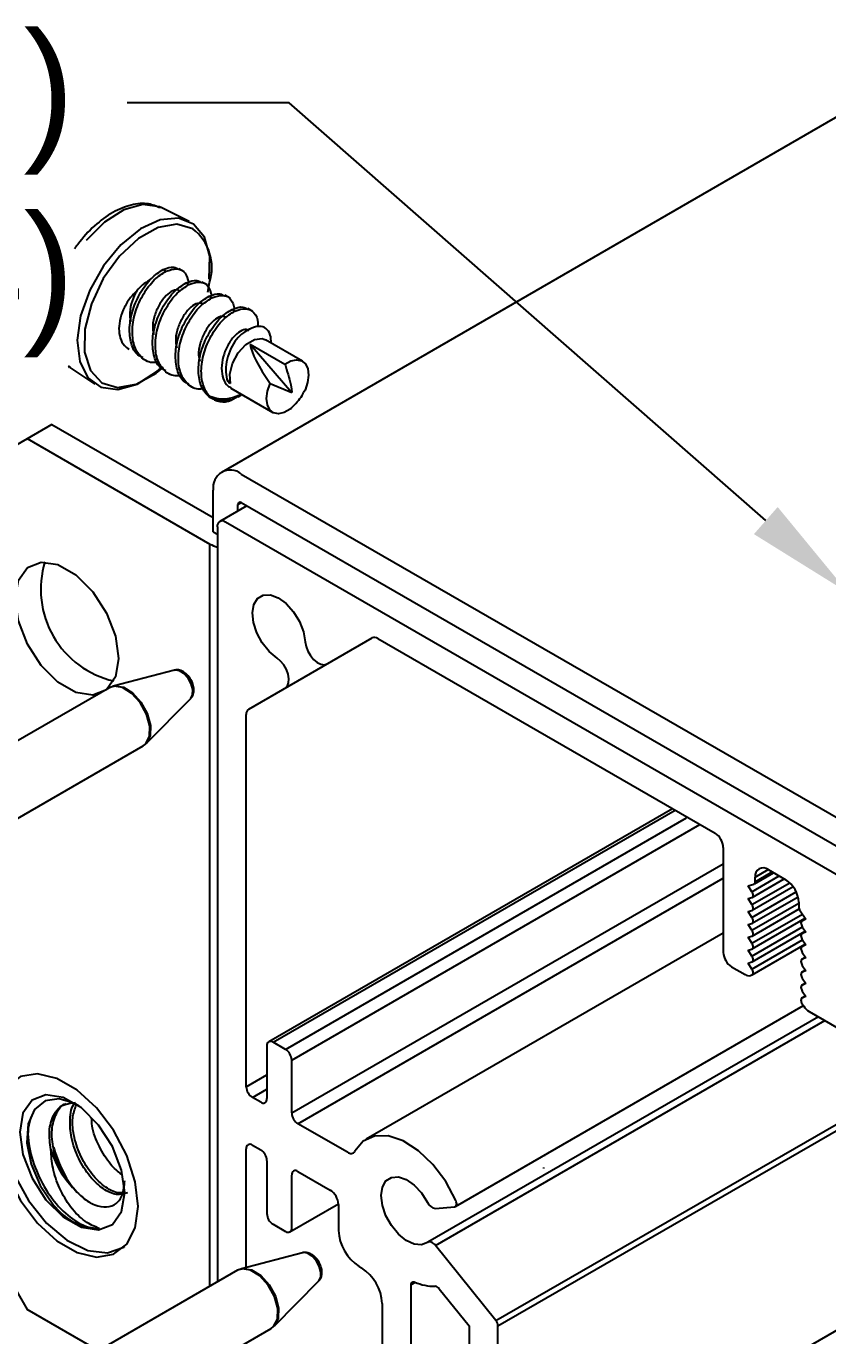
# Model space of a CAD drawing. Extents: x -2.4 to 12.9, y -12.4 to 0.3.
# Drawn here: x 7.373 to 8.744, y -6.284 to -4.044 of the extents above; entities that cross this region are included whole.
import ezdxf
from ezdxf import colors
from ezdxf.entities.mleader import LeaderData, LeaderLine
from ezdxf.math import Vec2, Vec3

# ---------------------------------------------------------------- set-up
doc = ezdxf.new("R2010")
doc.units = 0
doc.header["$LTSCALE"] = 0.5
doc.header["$MEASUREMENT"] = 0
for name, color, linetype in [('FAB DWG', 221, 'CONTINUOUS'), ('Hardware', 242, 'CONTINUOUS'), ('Housing', 150, 'CONTINUOUS')]:
    doc.layers.add(name, color=color, linetype=linetype)
doc.layers.add('Joiner', color=11, linetype='CONTINUOUS', plot=False)
doc.styles.add('LSAD_Standard', font='arial.ttf')

msp = doc.modelspace()

# ---------------------------------------------------------------- linework, layer by layer
at = {"layer": 'Hardware', "transparency": 16777216}
for p, q in [((7.6512, -4.3775), (7.6046, -4.3544)), ((7.6427, -4.4637), (7.634, -4.4586)), ((7.6069, -4.4601), (7.6118, -4.4629)), ((7.682, -4.4863), (7.6733, -4.4813)), ((7.6462, -4.4828), (7.6511, -4.4856)), ((7.6832, -4.4985), (7.6862, -4.4821)), ((7.7213, -4.509), (7.7126, -4.504)), ((7.6855, -4.5055), (7.6904, -4.5083)), ((7.7248, -4.5282), (7.7297, -4.531)), ((7.7606, -4.5317), (7.7519, -4.5267)), ((7.7559, -4.5879), (7.8272, -4.6706)), ((7.7559, -4.5879), (7.8152, -4.6221)), ((7.8451, -4.6167), (7.7818, -4.5801)), ((7.7923, -4.5862), (7.7923, -4.586)), ((7.5717, -4.612), (7.5804, -4.617)), ((7.447, -4.6273), (7.4903, -4.6561)), ((7.611, -4.6347), (7.6197, -4.6397)), ((7.6502, -4.6574), (7.659, -4.6624)), ((7.7158, -4.6476), (7.722, -4.6551)), ((7.722, -4.6551), (7.7195, -4.6537)), ((7.7899, -4.6548), (7.8272, -4.6706)), ((7.7229, -4.6631), (7.7944, -4.7044)), ((7.7234, -4.6833), (7.735, -4.6768)), ((7.7354, -4.6775), (7.7416, -4.6739)), ((7.8496, -4.6663), (7.847, -4.6705)), ((7.6262, -5.1456), (7.5215, -5.1729)), ((7.515, -5.1755), (7.2834, -5.3093)), ((7.5226, -5.1734), (7.5171, -5.1747)), ((7.5781, -5.2708), (7.654, -5.1939)), ((7.3197, -5.4211), (7.5725, -5.2751)), ((7.8453, -6.1423), (7.7407, -6.1696)), ((7.7342, -6.1723), (7.5025, -6.306)), ((7.7417, -6.1702), (7.7362, -6.1715)), ((7.7972, -6.2676), (7.8732, -6.1906)), ((7.5388, -6.4178), (7.7917, -6.2719))]:
    msp.add_line(p, q, dxfattribs=at)
at = {"layer": 'Hardware', "transparency": 16777216, "flags": 128}
for points in [[(7.6046, -4.3544), (7.6004, -4.3526), (7.572, -4.3489), (7.5398, -4.358), (7.5066, -4.3791), (7.4754, -4.4103)], [(7.6858, -4.4766), (7.6867, -4.437), (7.6775, -4.4045), (7.6591, -4.3822), (7.6331, -4.3721), (7.6018, -4.3749), (7.568, -4.3905), (7.5348, -4.4175), (7.505, -4.4534), (7.4813, -4.4951), (7.4658, -4.5389), (7.4599, -4.5809), (7.4641, -4.6174), (7.4781, -4.645), (7.5005, -4.6614), (7.5295, -4.6652), (7.5624, -4.6558), (7.5963, -4.6343), (7.6027, -4.6289)], [(7.6574, -4.3902), (7.6305, -4.3823), (7.5984, -4.3881), (7.5646, -4.4069), (7.5322, -4.437), (7.5045, -4.4755), (7.4841, -4.5184), (7.4731, -4.5618), (7.4725, -4.6012), (7.4824, -4.6328), (7.5018, -4.6537), (7.5289, -4.6616), (7.5609, -4.6558), (7.5947, -4.637), (7.6073, -4.6268)], [(7.722, -4.6551), (7.7209, -4.6391), (7.7257, -4.6206), (7.7354, -4.6026), (7.7486, -4.5882), (7.763, -4.5795), (7.7764, -4.5781), (7.7818, -4.5801)], [(7.8152, -4.6221), (7.8254, -4.6164), (7.8352, -4.6143), (7.8437, -4.6159), (7.8502, -4.6212), (7.8543, -4.6296), (7.8556, -4.6406), (7.8539, -4.6531), (7.8496, -4.6663)], [(7.8243, -4.699), (7.8141, -4.7047), (7.8043, -4.7068), (7.7958, -4.7051), (7.7893, -4.6999), (7.7852, -4.6915), (7.7839, -4.6805), (7.7856, -4.668), (7.7899, -4.6548)], [(7.654, -5.1939), (7.6541, -5.1938), (7.6573, -5.1875), (7.6576, -5.1787), (7.6549, -5.1687), (7.6496, -5.1591), (7.6425, -5.1512), (7.6347, -5.1464), (7.6274, -5.1453), (7.6262, -5.1456)], [(7.5725, -5.2751), (7.5767, -5.2718), (7.5833, -5.259), (7.5839, -5.241), (7.5784, -5.2207), (7.5676, -5.201), (7.5532, -5.1851), (7.5373, -5.1752), (7.5225, -5.173), (7.515, -5.1755)], [(7.5221, -5.1727), (7.5241, -5.1724), (7.5389, -5.1746), (7.5547, -5.1843), (7.569, -5.2002), (7.5798, -5.2198)], [(7.5798, -5.2198), (7.5853, -5.2401), (7.5847, -5.258), (7.5781, -5.2708), (7.5781, -5.2708)], [(7.8732, -6.1906), (7.8732, -6.1906), (7.8764, -6.1843), (7.8767, -6.1755), (7.874, -6.1655), (7.8687, -6.1558), (7.8616, -6.148), (7.8538, -6.1431), (7.8465, -6.1421), (7.8453, -6.1423)], [(7.7917, -6.2719), (7.7959, -6.2686), (7.8025, -6.2558), (7.803, -6.2378), (7.7975, -6.2174), (7.7867, -6.1978), (7.7723, -6.1818), (7.7564, -6.172), (7.7416, -6.1698), (7.7342, -6.1723)], [(7.7413, -6.1695), (7.7432, -6.1691), (7.758, -6.1713), (7.7738, -6.1811), (7.7882, -6.197), (7.7989, -6.2166)], [(7.7989, -6.2166), (7.8044, -6.2368), (7.8038, -6.2547), (7.7973, -6.2675), (7.7972, -6.2676)]]:
    msp.add_lwpolyline(points, dxfattribs=at)
at = {"layer": 'Hardware', "transparency": 16777216}
for centre, radius, start, end in [((7.6063, -4.4567), 0.0839, 342.3341, 52.4171), ((7.6101, -4.5332), 0.0607, 115.3689, 142.8039), ((7.5033, -4.5593), 0.0883, 228.0048, 230.3539), ((7.7403, -4.6369), 0.0267, 203.4385, 218.8079), ((7.7096, -4.6534), 0.0329, 226.0384, 294.6719), ((8.2593, -5.9748), 0.00108, 311.149, 14.3257), ((8.2567, -5.9971), 0.00144, 317.1649, 35.6534)]:
    msp.add_arc(centre, radius, start, end, dxfattribs=at)
msp.add_ellipse((7.8398, -4.6721), major_axis=(-0.0813, 0.0963), ratio=0.229347, start_param=0.344995, end_param=1.201852, dxfattribs=at)
for points, knots in [([(7.6023, -4.3546), (7.5956, -4.3518), (7.5802, -4.3453), (7.5518, -4.3484), (7.5204, -4.3609), (7.4889, -4.384), (7.4676, -4.4074), (7.4571, -4.4218), (7.4553, -4.4243)], [0, 0, 0, 0, 0.0853518, 0.1979051, 0.315758, 0.4397462, 0.5651781, 0.5912736, 0.5912736, 0.5912736, 0.5912736]), ([(7.6069, -4.4601), (7.6136, -4.4575), (7.6241, -4.4535), (7.6308, -4.4583), (7.6332, -4.46)], [0, 0, 0, 0, 0.638024, 1, 1, 1, 1]), ([(7.6118, -4.4629), (7.6182, -4.4608), (7.6313, -4.4565), (7.6456, -4.4638), (7.649, -4.4762), (7.6506, -4.4821)], [0, 0, 0, 0, 0.337994, 0.68503, 1, 1, 1, 1]), ([(7.5725, -4.6106), (7.5694, -4.6093), (7.5599, -4.6051), (7.5514, -4.587), (7.548, -4.5596), (7.554, -4.5281), (7.5678, -4.4983), (7.5864, -4.4731), (7.6001, -4.4644), (7.6069, -4.4601)], [0, 0, 0, 0, 0.070763, 0.222542, 0.379293, 0.536044, 0.687824, 0.845972, 1, 1, 1, 1]), ([(7.5974, -4.6186), (7.5942, -4.6189), (7.5828, -4.6203), (7.5677, -4.6102), (7.556, -4.5903), (7.5529, -4.5622), (7.5588, -4.5309), (7.5727, -4.5011), (7.5913, -4.4759), (7.605, -4.4672), (7.6118, -4.4629)], [0, 0, 0, 0, 0.053986, 0.191574, 0.323621, 0.459992, 0.596363, 0.72841, 0.865998, 1, 1, 1, 1]), ([(7.6462, -4.4828), (7.6529, -4.4802), (7.6634, -4.4762), (7.6701, -4.481), (7.6725, -4.4827)], [0, 0, 0, 0, 0.6380242, 1, 1, 1, 1]), ([(7.6511, -4.4856), (7.6575, -4.4835), (7.6706, -4.4792), (7.6849, -4.4865), (7.6883, -4.4989), (7.6899, -4.5048)], [0, 0, 0, 0, 0.337994, 0.68503, 1, 1, 1, 1]), ([(7.5617, -4.4965), (7.5581, -4.5001), (7.55, -4.5079), (7.5402, -4.5245), (7.5331, -4.5431), (7.5305, -4.5616), (7.533, -4.5779), (7.5391, -4.5901), (7.5457, -4.5945), (7.5485, -4.5964)], [0, 0, 0, 0, 0.116883, 0.259486, 0.403055, 0.553137, 0.705057, 0.874097, 1, 1, 1, 1]), ([(7.5617, -4.4965), (7.561, -4.4978), (7.5572, -4.5046), (7.5517, -4.5186), (7.5488, -4.5362), (7.5508, -4.5453), (7.5515, -4.5486)], [0, 0, 0, 0, 0.082301, 0.429001, 0.787477, 1, 1, 1, 1]), ([(7.6117, -4.6333), (7.6087, -4.632), (7.5992, -4.6278), (7.5907, -4.6097), (7.5873, -4.5822), (7.5933, -4.5507), (7.6071, -4.521), (7.6257, -4.4958), (7.6394, -4.4871), (7.6462, -4.4828)], [0, 0, 0, 0, 0.070763, 0.222542, 0.379293, 0.536044, 0.687824, 0.845972, 1, 1, 1, 1]), ([(7.6355, -4.4969), (7.6342, -4.4959), (7.6306, -4.4934), (7.6208, -4.4968), (7.609, -4.5066), (7.5985, -4.5224), (7.5909, -4.5413), (7.588, -4.5588), (7.59, -4.5679), (7.5908, -4.5713)], [0, 0, 0, 0, 0.091558, 0.252781, 0.414003, 0.579702, 0.738487, 0.902666, 1, 1, 1, 1]), ([(7.6367, -4.6413), (7.6335, -4.6416), (7.6221, -4.6429), (7.607, -4.6329), (7.5953, -4.613), (7.5922, -4.5849), (7.5981, -4.5536), (7.612, -4.5238), (7.6305, -4.4986), (7.6443, -4.4899), (7.6511, -4.4856)], [0, 0, 0, 0, 0.053986, 0.191574, 0.323621, 0.459992, 0.596363, 0.72841, 0.865998, 1, 1, 1, 1]), ([(7.6855, -4.5055), (7.6922, -4.5029), (7.7027, -4.4989), (7.7094, -4.5037), (7.7118, -4.5054)], [0, 0, 0, 0, 0.6380242, 1, 1, 1, 1]), ([(7.6904, -4.5083), (7.6968, -4.5062), (7.7099, -4.5018), (7.7241, -4.5092), (7.7276, -4.5216), (7.7292, -4.5275)], [0, 0, 0, 0, 0.337994, 0.68503, 1, 1, 1, 1]), ([(7.651, -4.656), (7.648, -4.6546), (7.6385, -4.6505), (7.63, -4.6323), (7.6266, -4.6049), (7.6325, -4.5734), (7.6464, -4.5436), (7.665, -4.5185), (7.6787, -4.5098), (7.6855, -4.5055)], [0, 0, 0, 0, 0.070763, 0.222542, 0.379293, 0.536044, 0.687824, 0.845972, 1, 1, 1, 1]), ([(7.6748, -4.5195), (7.6735, -4.5186), (7.6699, -4.516), (7.6601, -4.5195), (7.6482, -4.5292), (7.6378, -4.5451), (7.6302, -4.564), (7.6273, -4.5815), (7.6293, -4.5906), (7.6301, -4.594)], [0, 0, 0, 0, 0.091558, 0.252781, 0.414003, 0.579702, 0.738487, 0.902666, 1, 1, 1, 1]), ([(7.6759, -4.6639), (7.6727, -4.6643), (7.6614, -4.6656), (7.6463, -4.6556), (7.6346, -4.6357), (7.6315, -4.6076), (7.6374, -4.5763), (7.6512, -4.5465), (7.6698, -4.5213), (7.6836, -4.5126), (7.6904, -4.5083)], [0, 0, 0, 0, 0.0539864, 0.191574, 0.3236206, 0.459992, 0.5963633, 0.72841, 0.8659975, 1, 1, 1, 1]), ([(7.7248, -4.5282), (7.7315, -4.5256), (7.742, -4.5216), (7.7487, -4.5264), (7.7511, -4.5281)], [0, 0, 0, 0, 0.6380242, 1, 1, 1, 1]), ([(7.7297, -4.531), (7.7362, -4.5288), (7.7494, -4.5244), (7.7628, -4.5327), (7.7698, -4.5451), (7.7686, -4.5556), (7.7683, -4.5579)], [0, 0, 0, 0, 0.303596, 0.615314, 0.914479, 1, 1, 1, 1]), ([(7.7234, -4.6833), (7.7155, -4.6844), (7.6995, -4.6866), (7.6806, -4.6756), (7.669, -4.6555), (7.6659, -4.6275), (7.6718, -4.5961), (7.6857, -4.5663), (7.7042, -4.5411), (7.718, -4.5324), (7.7248, -4.5282)], [0, 0, 0, 0, 0.122462, 0.247947, 0.370786, 0.497648, 0.62451, 0.747348, 0.875342, 1, 1, 1, 1]), ([(7.7141, -4.5422), (7.7128, -4.5413), (7.7092, -4.5387), (7.6994, -4.5422), (7.6875, -4.5519), (7.6771, -4.5677), (7.6695, -4.5866), (7.6666, -4.6042), (7.6686, -4.6133), (7.6694, -4.6167)], [0, 0, 0, 0, 0.0915581, 0.2527806, 0.414003, 0.5797024, 0.7384874, 0.9026662, 1, 1, 1, 1]), ([(7.6868, -4.677), (7.6867, -4.677), (7.6816, -4.6719), (7.6739, -4.6582), (7.6708, -4.6303), (7.6767, -4.5989), (7.6905, -4.5691), (7.7091, -4.544), (7.7229, -4.5353), (7.7297, -4.531)], [0, 0, 0, 0, 0.002261, 0.16523, 0.333536, 0.501842, 0.664811, 0.834618, 1, 1, 1, 1]), ([(7.7534, -4.5649), (7.7521, -4.564), (7.7485, -4.5614), (7.7387, -4.5649), (7.7268, -4.5746), (7.7164, -4.5904), (7.7087, -4.6094), (7.706, -4.6294), (7.709, -4.6469), (7.715, -4.6585), (7.7213, -4.6613), (7.7234, -4.6622)], [0, 0, 0, 0, 0.070442, 0.194481, 0.31852, 0.446003, 0.568167, 0.694481, 0.820794, 0.942958, 1, 1, 1, 1]), ([(7.7547, -4.5621), (7.7511, -4.5639), (7.7433, -4.5676), (7.7319, -4.5792), (7.7221, -4.595), (7.7157, -4.6132), (7.713, -4.6319), (7.7149, -4.6424), (7.7158, -4.6476)], [0, 0, 0, 0, 0.139185, 0.306835, 0.476927, 0.65122, 0.829378, 1, 1, 1, 1]), ([(7.7918, -4.5861), (7.7916, -4.5811), (7.7911, -4.5701), (7.7835, -4.5597), (7.7719, -4.556), (7.7615, -4.5585), (7.7557, -4.5616), (7.7547, -4.5621)], [0, 0, 0, 0, 0.213864, 0.47258, 0.713953, 0.951608, 1, 1, 1, 1]), ([(7.8152, -4.6221), (7.8157, -4.6236), (7.8196, -4.6366), (7.8253, -4.6528), (7.8269, -4.6675), (7.8272, -4.6706)], [0, 0, 0, 0, 0.092881, 0.810767, 1, 1, 1, 1]), ([(7.741, -4.6735), (7.7348, -4.6761), (7.7215, -4.6815), (7.7025, -4.6823), (7.6917, -4.6787), (7.6868, -4.677)], [0, 0, 0, 0, 0.323461, 0.695905, 1, 1, 1, 1]), ([(7.8243, -4.699), (7.8256, -4.6976), (7.8306, -4.6925), (7.8383, -4.6842), (7.8449, -4.6762), (7.8468, -4.6711), (7.847, -4.6705)], [0, 0, 0, 0, 0.164053, 0.59805, 0.957145, 1, 1, 1, 1]), ([(7.6538, -5.1936), (7.6544, -5.1931), (7.6568, -5.1913), (7.6588, -5.186), (7.6599, -5.1784), (7.6582, -5.1691), (7.6535, -5.1594), (7.6462, -5.1508), (7.638, -5.146), (7.6309, -5.1444), (7.6275, -5.1455), (7.6265, -5.1458)], [0, 0, 0, 0, 0.0341972, 0.1359613, 0.2488412, 0.3845063, 0.5314127, 0.6791678, 0.836556, 0.9534937, 1, 1, 1, 1]), ([(7.873, -6.1903), (7.8736, -6.1899), (7.8759, -6.1881), (7.8779, -6.1828), (7.879, -6.1752), (7.8773, -6.1659), (7.8726, -6.1561), (7.8653, -6.1476), (7.8571, -6.1427), (7.85, -6.1412), (7.8466, -6.1423), (7.8456, -6.1426)], [0, 0, 0, 0, 0.0341972, 0.1359613, 0.2488412, 0.3845063, 0.5314127, 0.6791678, 0.836556, 0.9534937, 1, 1, 1, 1])]:
    msp.add_open_spline(points, degree=3, knots=knots, dxfattribs=at)
msp.add_open_spline([(7.4443, -4.6249), (7.4455, -4.6255), (7.4467, -4.6261), (7.448, -4.6266)], degree=3, dxfattribs=at)
at = {"layer": 'Housing', "transparency": 16777216}
for p, q in [((7.7503, -4.8642), (7.7037, -4.8911)), ((7.6996, -4.9002), (7.6996, -6.1922)), ((8.798, -5.518), (7.7137, -4.8921)), ((7.7532, -5.2121), (7.9646, -5.0901)), ((7.9741, -5.0914), (8.551, -5.4244)), ((7.7491, -5.8582), (7.7491, -5.2213)), ((8.4783, -5.3825), (7.7875, -5.7813)), ((7.795, -5.782), (8.4827, -5.385)), ((7.8162, -5.7943), (8.502, -5.3984)), ((7.8268, -5.8126), (8.5252, -5.4095)), ((8.5651, -5.4489), (8.5651, -5.6285)), ((7.8268, -5.9031), (8.5651, -5.4769)), ((8.6198, -5.4994), (8.6418, -5.4867)), ((8.6418, -5.4867), (8.6723, -5.5043)), ((7.8374, -5.9215), (8.5651, -5.5014)), ((8.6075, -5.5144), (8.6176, -5.5115)), ((8.6141, -5.5245), (8.6607, -5.4976)), ((8.6141, -5.5466), (8.6788, -5.5092)), ((8.6144, -5.5343), (8.6694, -5.5026)), ((8.6182, -5.5112), (8.6512, -5.4921)), ((8.6198, -5.5075), (8.6489, -5.4908)), ((8.6198, -5.5075), (8.6198, -5.4994)), ((8.6141, -5.5245), (8.6075, -5.5144)), ((8.6075, -5.5364), (8.6138, -5.5346)), ((8.6141, -5.5686), (8.6899, -5.5248)), ((8.6144, -5.5564), (8.6846, -5.5159)), ((8.6144, -5.5784), (8.693, -5.5331)), ((8.6141, -5.5466), (8.6075, -5.5364)), ((8.6075, -5.5585), (8.6138, -5.5566)), ((8.6141, -5.5906), (8.6942, -5.5444)), ((8.6144, -5.6005), (8.6949, -5.554)), ((8.6942, -5.5423), (8.6942, -5.5505)), ((8.6965, -5.557), (8.7065, -5.5715)), ((8.6141, -5.5686), (8.6075, -5.5585)), ((8.6075, -5.5805), (8.6138, -5.5787)), ((8.6141, -5.6127), (8.7005, -5.5628)), ((8.6144, -5.6225), (8.7054, -5.57)), ((8.7059, -5.5707), (8.6996, -5.5743)), ((8.7, -5.5741), (8.7059, -5.5707)), ((8.7065, -5.5715), (8.7, -5.5741)), ((8.5651, -5.5956), (7.9544, -5.9481)), ((8.6141, -5.5906), (8.6075, -5.5805)), ((8.6075, -5.6026), (8.6138, -5.6007)), ((8.6141, -5.6347), (8.7005, -5.5849)), ((8.6144, -5.6446), (8.7054, -5.592)), ((8.7059, -5.5927), (8.6996, -5.5963)), ((8.7, -5.5962), (8.7059, -5.5927)), ((8.7065, -5.5936), (8.7, -5.5962)), ((8.7002, -5.5845), (8.7065, -5.5936)), ((8.6141, -5.6127), (8.6075, -5.6026)), ((8.6075, -5.6246), (8.6138, -5.6228)), ((8.6141, -5.6347), (8.6075, -5.6246)), ((8.6141, -5.6568), (8.7005, -5.6069)), ((8.6144, -5.6666), (8.7054, -5.6141)), ((8.7059, -5.6147), (8.6996, -5.6184)), ((8.7, -5.6182), (8.7059, -5.6148)), ((8.7065, -5.6156), (8.7, -5.6182)), ((8.7002, -5.6065), (8.7065, -5.6156)), ((8.6075, -5.6467), (8.6138, -5.6448)), ((8.6141, -5.6568), (8.6075, -5.6467)), ((8.7059, -5.6368), (8.6996, -5.6404)), ((8.7, -5.6402), (8.7059, -5.6368)), ((8.7065, -5.6377), (8.7, -5.6402)), ((8.7002, -5.6286), (8.7065, -5.6377)), ((8.5792, -5.653), (8.6024, -5.6664)), ((8.6115, -5.6678), (8.6141, -5.6668)), ((8.7059, -5.6588), (8.6996, -5.6625)), ((8.7, -5.6623), (8.7059, -5.6589)), ((8.7065, -5.6597), (8.7, -5.6623)), ((8.7002, -5.6506), (8.7065, -5.6597)), ((8.7059, -5.6809), (8.6996, -5.6845)), ((8.7, -5.6843), (8.7059, -5.6809)), ((8.7065, -5.6818), (8.7, -5.6843)), ((8.7002, -5.6726), (8.7065, -5.6818)), ((8.7059, -5.7029), (8.6996, -5.7066)), ((8.7, -5.7064), (8.7059, -5.703)), ((8.7065, -5.7038), (8.7, -5.7064)), ((8.7002, -5.6947), (8.7065, -5.7038)), ((8.1069, -6.063), (8.702, -5.7195)), ((8.7, -5.7164), (8.7026, -5.7204)), ((8.7117, -5.7295), (9.1111, -5.96)), ((8.7277, -5.7388), (8.0598, -6.1243)), ((8.0726, -6.1298), (8.7389, -5.7452)), ((7.7844, -5.7881), (7.7844, -5.8786)), ((7.8162, -5.7943), (7.795, -5.782)), ((7.8268, -5.9031), (7.8268, -5.8126)), ((7.7491, -5.8582), (7.7844, -5.8378)), ((8.1761, -6.2585), (8.9021, -5.8394)), ((8.1796, -6.2676), (8.9117, -5.845)), ((7.7597, -5.8766), (7.7844, -5.8623)), ((7.7738, -5.8848), (7.7597, -5.8766)), ((7.9222, -5.9704), (7.8374, -5.9215)), ((7.7597, -5.9582), (7.7738, -5.9664)), ((7.7491, -6.1674), (7.7491, -5.9644)), ((7.7844, -5.9848), (7.7844, -6.0753)), ((7.8374, -6.0031), (7.8926, -6.035)), ((7.8268, -6.0998), (7.8268, -6.0093)), ((8.1755, -6.6116), (9.2111, -6.0138)), ((7.8237, -6.1066), (7.9067, -6.0587)), ((7.9067, -6.0595), (7.9067, -6.0727)), ((7.9067, -6.0595), (7.9067, -6.1044)), ((8.0726, -6.0664), (8.1054, -6.0635)), ((7.795, -6.0936), (7.8162, -6.1059)), ((8.1761, -6.2585), (8.0726, -6.1298)), ((7.7491, -6.1709), (7.7491, -6.17)), ((7.9421, -6.1656), (7.9463, -6.1681)), ((8.0312, -6.1969), (8.0383, -6.1928)), ((8.0312, -6.3559), (8.0312, -6.1969)), ((8.0792, -6.2039), (8.1302, -6.2673)), ((7.9817, -6.2293), (7.9817, -6.4963)), ((8.1302, -6.2673), (8.1302, -6.413)), ((8.1796, -6.6024), (8.1796, -6.2676))]:
    msp.add_line(p, q, dxfattribs=at)
at = {"layer": 'Housing', "transparency": 16777216, "flags": 128}
for points in [[(7.8017, -5.1248), (7.7883, -5.1136), (7.7765, -5.0988), (7.7672, -5.0817), (7.7614, -5.064), (7.7597, -5.0472), (7.7621, -5.033), (7.7684, -5.0226), (7.7781, -5.017), (7.7903, -5.0167), (7.8039, -5.0217), (7.8175, -5.0316), (7.8299, -5.0455), (7.8401, -5.062), (7.847, -5.0797), (7.8501, -5.0969)], [(7.8501, -5.0969), (7.8514, -5.1047), (7.8544, -5.1128), (7.8588, -5.1204), (7.8643, -5.1271), (7.8704, -5.1321), (7.8766, -5.1352), (7.8824, -5.1361), (7.8874, -5.1346)], [(7.8157, -5.176), (7.8194, -5.1724), (7.8216, -5.1669), (7.822, -5.16), (7.8207, -5.1522), (7.8177, -5.1441), (7.8133, -5.1365), (7.8078, -5.1299), (7.8017, -5.1248)], [(8.6138, -5.5346), (8.6148, -5.5341), (8.6155, -5.5333), (8.6159, -5.5322), (8.6161, -5.5309), (8.616, -5.5293), (8.6156, -5.5277), (8.6149, -5.5261), (8.6141, -5.5245)], [(8.6138, -5.5566), (8.6148, -5.5562), (8.6155, -5.5554), (8.6159, -5.5542), (8.6161, -5.5529), (8.616, -5.5514), (8.6156, -5.5498), (8.6149, -5.5481), (8.6141, -5.5466)], [(8.6138, -5.5787), (8.6148, -5.5782), (8.6155, -5.5774), (8.6159, -5.5763), (8.6161, -5.5749), (8.616, -5.5734), (8.6156, -5.5718), (8.6149, -5.5702), (8.6141, -5.5686)], [(8.7, -5.5741), (8.6991, -5.5747), (8.6985, -5.5756), (8.6981, -5.5767), (8.698, -5.5781), (8.6981, -5.5797), (8.6986, -5.5813), (8.6993, -5.5829), (8.7002, -5.5845)], [(8.6138, -5.6007), (8.6148, -5.6003), (8.6155, -5.5994), (8.6159, -5.5983), (8.6161, -5.597), (8.616, -5.5955), (8.6156, -5.5938), (8.6149, -5.5922), (8.6141, -5.5906)], [(8.7, -5.5962), (8.6991, -5.5967), (8.6985, -5.5976), (8.6981, -5.5988), (8.698, -5.6002), (8.6981, -5.6017), (8.6986, -5.6033), (8.6993, -5.605), (8.7002, -5.6065)], [(8.6138, -5.6228), (8.6148, -5.6223), (8.6155, -5.6215), (8.6159, -5.6204), (8.6161, -5.619), (8.616, -5.6175), (8.6156, -5.6159), (8.6149, -5.6143), (8.6141, -5.6127)], [(8.7, -5.6182), (8.6991, -5.6188), (8.6985, -5.6196), (8.6981, -5.6208), (8.698, -5.6222), (8.6981, -5.6238), (8.6986, -5.6254), (8.6993, -5.627), (8.7002, -5.6286)], [(8.6138, -5.6448), (8.6148, -5.6444), (8.6155, -5.6435), (8.6159, -5.6424), (8.6161, -5.6411), (8.616, -5.6396), (8.6156, -5.6379), (8.6149, -5.6363), (8.6141, -5.6347)], [(8.7, -5.6402), (8.6991, -5.6408), (8.6985, -5.6417), (8.6981, -5.6429), (8.698, -5.6443), (8.6981, -5.6458), (8.6986, -5.6474), (8.6993, -5.6491), (8.7002, -5.6506)], [(8.6141, -5.6668), (8.6149, -5.6663), (8.6156, -5.6654), (8.616, -5.6643), (8.6161, -5.663), (8.616, -5.6615), (8.6156, -5.6599), (8.6149, -5.6583), (8.6141, -5.6568)], [(8.7, -5.6623), (8.6991, -5.6629), (8.6985, -5.6637), (8.6981, -5.6649), (8.698, -5.6663), (8.6981, -5.6679), (8.6986, -5.6695), (8.6993, -5.6711), (8.7002, -5.6726)], [(8.7, -5.6843), (8.6991, -5.6849), (8.6985, -5.6858), (8.6981, -5.687), (8.698, -5.6884), (8.6981, -5.6899), (8.6986, -5.6915), (8.6993, -5.6932), (8.7002, -5.6947)], [(8.7, -5.7064), (8.6991, -5.7069), (8.6985, -5.7078), (8.6981, -5.7089), (8.698, -5.7102), (8.6981, -5.7117), (8.6985, -5.7133), (8.6991, -5.7149), (8.7, -5.7164)], [(8.1077, -6.0531), (8.0903, -6.0206), (8.0685, -5.9915), (8.0436, -5.9678), (8.0176, -5.9511), (7.992, -5.9425), (7.9687, -5.9427), (7.9493, -5.9516), (7.935, -5.9685)], [(8.0593, -6.1247), (8.0489, -6.1289), (8.0363, -6.1278), (8.0227, -6.1215), (8.0093, -6.1105), (7.9974, -6.0959), (7.988, -6.079), (7.982, -6.0614), (7.9799, -6.0446), (7.982, -6.0301), (7.988, -6.0194), (7.9974, -6.0134), (8.0093, -6.0126), (8.0227, -6.0171), (8.0363, -6.0265), (8.0489, -6.0399), (8.0593, -6.0562)], [(8.1054, -6.0635), (8.1066, -6.0632), (8.1076, -6.0625), (8.1083, -6.0615), (8.1088, -6.0602), (8.109, -6.0586), (8.1089, -6.0569), (8.1084, -6.055), (8.1077, -6.0531)], [(8.0726, -6.1298), (8.071, -6.1279), (8.0692, -6.1263), (8.0674, -6.1251), (8.0656, -6.1242), (8.0638, -6.1237), (8.0622, -6.1236), (8.0606, -6.1239), (8.0593, -6.1247)], [(8.0312, -6.1969), (8.0313, -6.1955), (8.0316, -6.1943), (8.0322, -6.1933), (8.0329, -6.1925), (8.0339, -6.1921), (8.0349, -6.1919), (8.0361, -6.192), (8.0374, -6.1924)]]:
    msp.add_lwpolyline(points, dxfattribs=at)
at = {"layer": 'Housing', "transparency": 16777216}
for centre, radius, start, end in [((7.7082, -4.8988), 0.00873, 50.7967, 189.214), ((7.9682, -5.0995), 0.0101, 54.3815, 114.3139), ((7.7591, -5.2203), 0.0101, 125.6982, 185.6204), ((8.5344, -5.4503), 0.0307, 2.6055, 57.3945), ((8.6332, -5.4972), 0.0135, 50.7969, 189.2141), ((8.6162, -5.508), 0.00371, 292.5514, 7.6417), ((8.6466, -5.5445), 0.0476, 2.6055, 57.3945), ((8.7062, -5.55), 0.012, 182.3555, 215.7763), ((8.5958, -5.6271), 0.0307, 182.6055, 237.3945), ((8.6084, -5.6576), 0.0107, 235.5961, 286.5608), ((8.7264, -5.7056), 0.028, 211.8168, 238.3212), ((7.7909, -5.7871), 0.00655, 50.7967, 189.214), ((7.8038, -5.8137), 0.0231, 2.6055, 57.3947), ((7.7721, -5.8572), 0.0231, 182.6055, 237.3945), ((7.7779, -5.8797), 0.00655, 230.7961, 9.2139), ((7.8499, -5.9021), 0.0231, 182.6055, 237.3945), ((7.7555, -5.9633), 0.00655, 50.7964, 189.214), ((7.7614, -5.9858), 0.0231, 2.6055, 57.3945), ((7.9278, -5.9639), 0.0086, 229.9538, 326.962), ((7.8333, -6.0082), 0.00655, 50.7969, 189.2141), ((7.876, -6.0609), 0.0307, 2.6055, 57.3945), ((8.0746, -6.0501), 0.0165, 201.6575, 263.0713), ((7.8074, -6.0742), 0.0231, 182.6055, 237.3943), ((7.8204, -6.1008), 0.00655, 230.7967, 9.214), ((7.9835, -6.1009), 0.0768, 182.6055, 237.3945), ((7.9049, -6.2328), 0.0768, 2.6055, 57.3945), ((8.0711, -6.1194), 0.0804, 245.2098, 270.8907), ((8.0714, -6.2091), 0.00936, 33.898, 84.4976), ((8.1643, -6.2683), 0.0153, 2.6394, 39.7722)]:
    msp.add_arc(centre, radius, start, end, dxfattribs=at)
at = {"layer": 'Joiner', "transparency": 16777216}
for p, q in [((8.7673, -4.1941), (7.707, -4.8071)), ((7.4167, -4.7249), (7.1977, -4.8514)), ((7.4167, -4.7249), (7.6926, -4.8842)), ((7.3744, -4.7493), (7.687, -4.9297)), ((7.7406, -4.8098), (10.167, -6.2105)), ((7.6926, -4.9086), (7.6926, -4.8375)), ((7.7349, -4.8619), (7.7406, -4.8586)), ((7.7349, -4.8731), (7.7349, -4.8619)), ((7.7406, -4.8586), (10.167, -6.2593)), ((7.687, -6.1995), (7.687, -4.9297)), ((7.6926, -4.9086), (7.6996, -4.9126)), ((7.1977, -5.9333), (7.3744, -6.2395)), ((7.4958, -6.3096), (7.3744, -6.2395))]:
    msp.add_line(p, q, dxfattribs=at)
at = {"layer": 'Joiner', "transparency": 16777216, "flags": 128}
for points in [[(7.5307, -5.1253), (7.5254, -5.1571), (7.51, -5.179), (7.4865, -5.1882), (7.4577, -5.1837), (7.427, -5.1659), (7.3981, -5.1372), (7.3746, -5.1008), (7.3593, -5.0612), (7.3539, -5.0232), (7.3593, -4.9914), (7.3746, -4.9696), (7.3981, -4.9604), (7.427, -4.9649), (7.4577, -4.9826), (7.4865, -5.0114), (7.51, -5.0478), (7.5254, -5.0873), (7.5307, -5.1253)], [(7.5639, -6.0631), (7.559, -6.0207), (7.5446, -5.976), (7.522, -5.9327), (7.4928, -5.8943), (7.4596, -5.8639), (7.425, -5.8439), (7.3918, -5.836), (7.3627, -5.8408), (7.34, -5.8579), (7.3256, -5.8859), (7.3207, -5.9227), (7.3256, -5.9651), (7.34, -6.0097), (7.3627, -6.053), (7.3918, -6.0915), (7.425, -6.1219), (7.4596, -6.1419), (7.4928, -6.1498), (7.522, -6.145), (7.5446, -6.1279), (7.559, -6.0998), (7.5639, -6.0631)], [(7.3616, -5.9358), (7.367, -5.9744), (7.3826, -6.0146), (7.4065, -6.0515), (7.4358, -6.0808), (7.467, -6.0988), (7.4963, -6.1034), (7.5202, -6.094), (7.5358, -6.0718), (7.5412, -6.0395), (7.5358, -6.0009), (7.5202, -5.9607), (7.4963, -5.9238), (7.467, -5.8945), (7.4358, -5.8765), (7.4065, -5.8719), (7.3826, -5.8813), (7.367, -5.9035), (7.3616, -5.9358)], [(7.4631, -5.8917), (7.4557, -5.8868), (7.4292, -5.8791), (7.4049, -5.8826), (7.3867, -5.8972), (7.376, -5.9215), (7.3738, -5.9541), (7.3811, -5.9906), (7.3967, -6.027), (7.4196, -6.0609), (7.43, -6.0723), (7.43, -6.0723)], [(7.3312, -5.9183), (7.3365, -5.9623), (7.352, -6.0085), (7.3764, -6.0529), (7.4075, -6.0915), (7.4424, -6.1209), (7.4781, -6.1384), (7.5115, -6.1426), (7.5395, -6.1329), (7.5411, -6.1318)]]:
    msp.add_lwpolyline(points, dxfattribs=at)
at = {"layer": 'Joiner', "transparency": 16777216}
for centre, radius, start, end in [((7.7219, -4.8327), 0.0296, 50.7967, 189.214), ((7.7384, -4.8613), 0.00349, 50.7967, 189.214), ((7.7349, -4.8372), 0.1042, 242.6097, 250.1678), ((7.5583, -5.0073), 0.1607, 162.9458, 257.0489), ((7.5641, -5.9226), 0.1554, 196.128, 222.5781), ((7.4973, -6.0067), 0.094, 224.2833, 270.2822)]:
    msp.add_arc(centre, radius, start, end, dxfattribs=at)
for points, knots in [([(7.4148, -5.9658), (7.4134, -5.9551), (7.4104, -5.9329), (7.4184, -5.9059), (7.4326, -5.8886), (7.4464, -5.8868), (7.4521, -5.886)], [0, 0, 0, 0, 0.260551, 0.538607, 0.807918, 1, 1, 1, 1]), ([(7.4496, -6.0278), (7.4432, -6.0184), (7.4302, -5.9995), (7.4181, -5.9649), (7.415, -5.9308), (7.4231, -5.904), (7.4326, -5.889), (7.4404, -5.8872), (7.4404, -5.8872)], [0, 0, 0, 0, 0.19515, 0.392568, 0.596397, 0.800225, 0.997644, 1, 1, 1, 1]), ([(7.5462, -6.0397), (7.5401, -6.0416), (7.5282, -6.0453), (7.5043, -6.0344), (7.4808, -6.0126), (7.4611, -5.9813), (7.4486, -5.9461), (7.4468, -5.9132), (7.4501, -5.8918), (7.4562, -5.8855), (7.4567, -5.885)], [0, 0, 0, 0, 0.141804, 0.281546, 0.421288, 0.564736, 0.711395, 0.844635, 0.986826, 1, 1, 1, 1]), ([(7.5402, -6.0387), (7.5374, -6.0394), (7.5286, -6.0416), (7.5082, -6.0313), (7.4849, -6.0096), (7.4657, -5.9787), (7.4535, -5.9448), (7.4501, -5.9125), (7.4556, -5.8969), (7.458, -5.8901)], [0, 0, 0, 0, 0.073802, 0.232829, 0.400168, 0.555092, 0.711817, 0.873632, 1, 1, 1, 1]), ([(7.3808, -5.9105), (7.379, -5.9164), (7.3734, -5.9342), (7.379, -5.9734), (7.3961, -6.0195), (7.4232, -6.0606), (7.4522, -6.0865), (7.478, -6.0995), (7.4911, -6.1003), (7.4977, -6.1007)], [0, 0, 0, 0, 0.0863951, 0.2584344, 0.4250989, 0.5986481, 0.7677442, 0.8818433, 1, 1, 1, 1]), ([(7.536, -6.0087), (7.5295, -6.0032), (7.515, -5.9911), (7.4968, -5.9608), (7.4853, -5.9319), (7.4847, -5.9162), (7.4845, -5.9118)], [0, 0, 0, 0, 0.252086, 0.561924, 0.878699, 1, 1, 1, 1]), ([(7.4977, -6.1007), (7.4897, -6.0974), (7.4738, -6.0908), (7.4483, -6.0662), (7.4292, -6.0334), (7.4172, -5.9984), (7.4156, -5.9763), (7.4148, -5.9658)], [0, 0, 0, 0, 0.219911, 0.440069, 0.644308, 0.830406, 1, 1, 1, 1]), ([(7.4194, -5.9618), (7.4234, -5.9738), (7.4326, -6.0014), (7.4528, -6.0334), (7.4678, -6.046), (7.472, -6.0495)], [0, 0, 0, 0, 0.359932, 0.823565, 1, 1, 1, 1]), ([(7.4496, -6.0278), (7.4561, -6.035), (7.469, -6.0495), (7.4906, -6.0618), (7.5108, -6.0657), (7.5275, -6.0594), (7.5389, -6.0438), (7.5404, -6.0276), (7.5411, -6.0195)], [0, 0, 0, 0, 0.160366, 0.320582, 0.487767, 0.657319, 0.826778, 1, 1, 1, 1])]:
    msp.add_open_spline(points, degree=3, knots=knots, dxfattribs=at)

# ---------------------------------------------------------------- leaders
at = {"layer": 'FAB DWG', "ltscale": 0.5, "transparency": 16777216}
ml = msp.add_multileader_mtext('Standard', dxfattribs=at)
ml.set_content('\\A1;BK00828 (x1)\\PHW08380 (x4)', color=256, style='LSAD_Standard')
ml.set_leader_properties()
ml.build(insert=Vec2(0, 0))
ml.multileader.update_dxf_attribs({"text_left_attachment_type": 2, "dogleg_length": 0.36, "arrow_head_size": 0.1875})
ctx = ml.context
ctx.base_point, ctx.char_height, ctx.arrow_head_size, ctx.landing_gap_size, ctx.plane_origin = Vec3(5.7071, -4.3343), 0.1875, 0.1875, 0.09, Vec3(9.9615, 9.8232)
ctx.left_attachment, ctx.text_align_type = 2, 2
notes = []
notes.append((ctx, [(1, (1, 1, 0), (7.8226, -4.1748), (-1, 0), 0.2772, [(0, [(8.7788, -5.0131)], 0, [])])]))
ctx.mtext.insert, ctx.mtext.width, ctx.mtext.defined_height, ctx.mtext.alignment, ctx.mtext.flow_direction = Vec3(7.4553, -4.0535), 2.351815, 0.6491, 3, 5
ml = msp.add_multileader_mtext('Standard', dxfattribs=at)
ml.set_content('\\A1;BK00568 (x2)', color=256, style='LSAD_Standard')
ml.set_leader_properties()
ml.build(insert=Vec2(0, 0))
ml.multileader.update_dxf_attribs({"text_left_attachment_type": 2, "dogleg_length": 0.36, "arrow_head_size": 0.1875})
ctx = ml.context
ctx.base_point, ctx.char_height, ctx.arrow_head_size, ctx.landing_gap_size, ctx.plane_origin = Vec3(4.2454, -6.2881), 0.1875, 0.1875, 0.09, Vec3(6.0898, 11.067)
ctx.left_attachment, ctx.text_align_type = 2, 2
notes.append((ctx, [(1, (1, 1, 0), (6.2756, -6.2865), (-1, 0), 0.2772, [(0, [(5.9666, -7.2486), (8.2989, -8.9918)], 0, [])])]))
ctx.mtext.insert, ctx.mtext.width, ctx.mtext.defined_height, ctx.mtext.alignment, ctx.mtext.flow_direction = Vec3(5.9084, -6.1652), 8.287107, 3.2689, 3, 5
for ctx, leaders in notes:
    for number, flags, end, landing, length, lines in leaders:
        leader = LeaderData()
        leader.index, (leader.has_last_leader_line, leader.has_dogleg_vector, leader.attachment_direction) = number, flags
        leader.last_leader_point, leader.dogleg_vector, leader.dogleg_length = Vec3(end), Vec3(landing), length
        for number, points, colour, breaks in lines:
            line = LeaderLine()
            line.index, line.vertices, line.color, line.breaks = number, Vec3.list(points), colors.encode_raw_color(colour), breaks
            leader.lines.append(line)
        ctx.leaders.append(leader)

doc.saveas('drawing.dxf')
